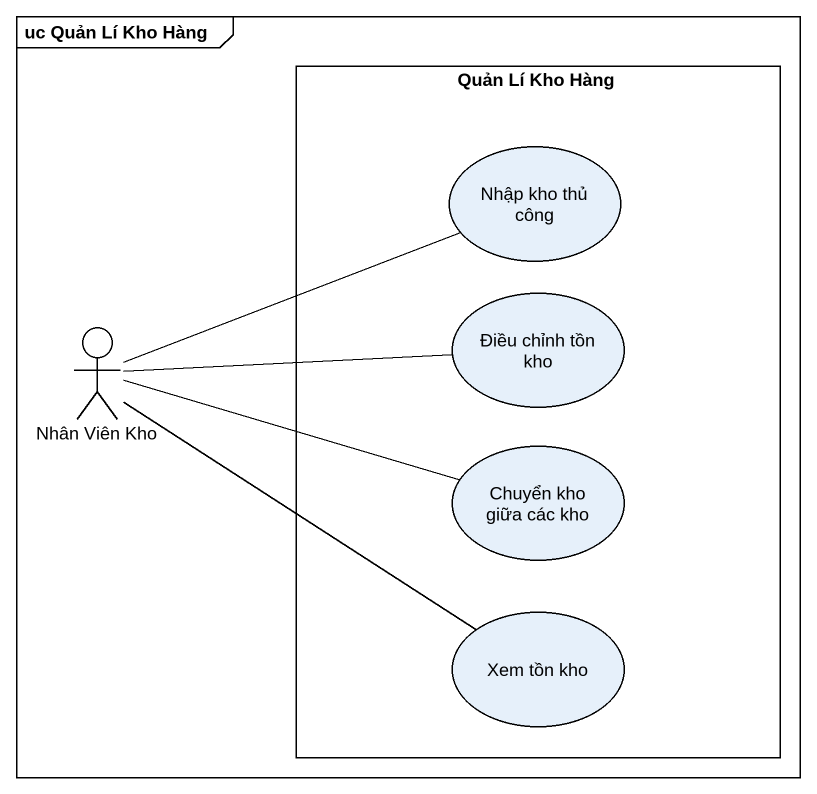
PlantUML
@startuml
mainframe uc Quản Lí Kho Hàng
rectangle "Quản Lí Kho Hàng" as Quản_Lí_Kho_Hàng {
  usecase "Nhập kho thủ công" as Nhập_kho_thủ_công
  usecase "Điều chỉnh tồn kho" as Điều_chỉnh_tồn_kho
  usecase "Chuyển kho giữa các kho" as Chuyển_kho_giữa_các_kho
  usecase "Xem tồn kho" as Xem_tồn_kho
}
actor "Nhân Viên Kho" as Nhân_Viên_Kho
Nhân_Viên_Kho -right- Nhập_kho_thủ_công
Nhân_Viên_Kho -right- Điều_chỉnh_tồn_kho
Nhân_Viên_Kho -right- Chuyển_kho_giữa_các_kho
Nhân_Viên_Kho -- Xem_tồn_kho
@enduml
